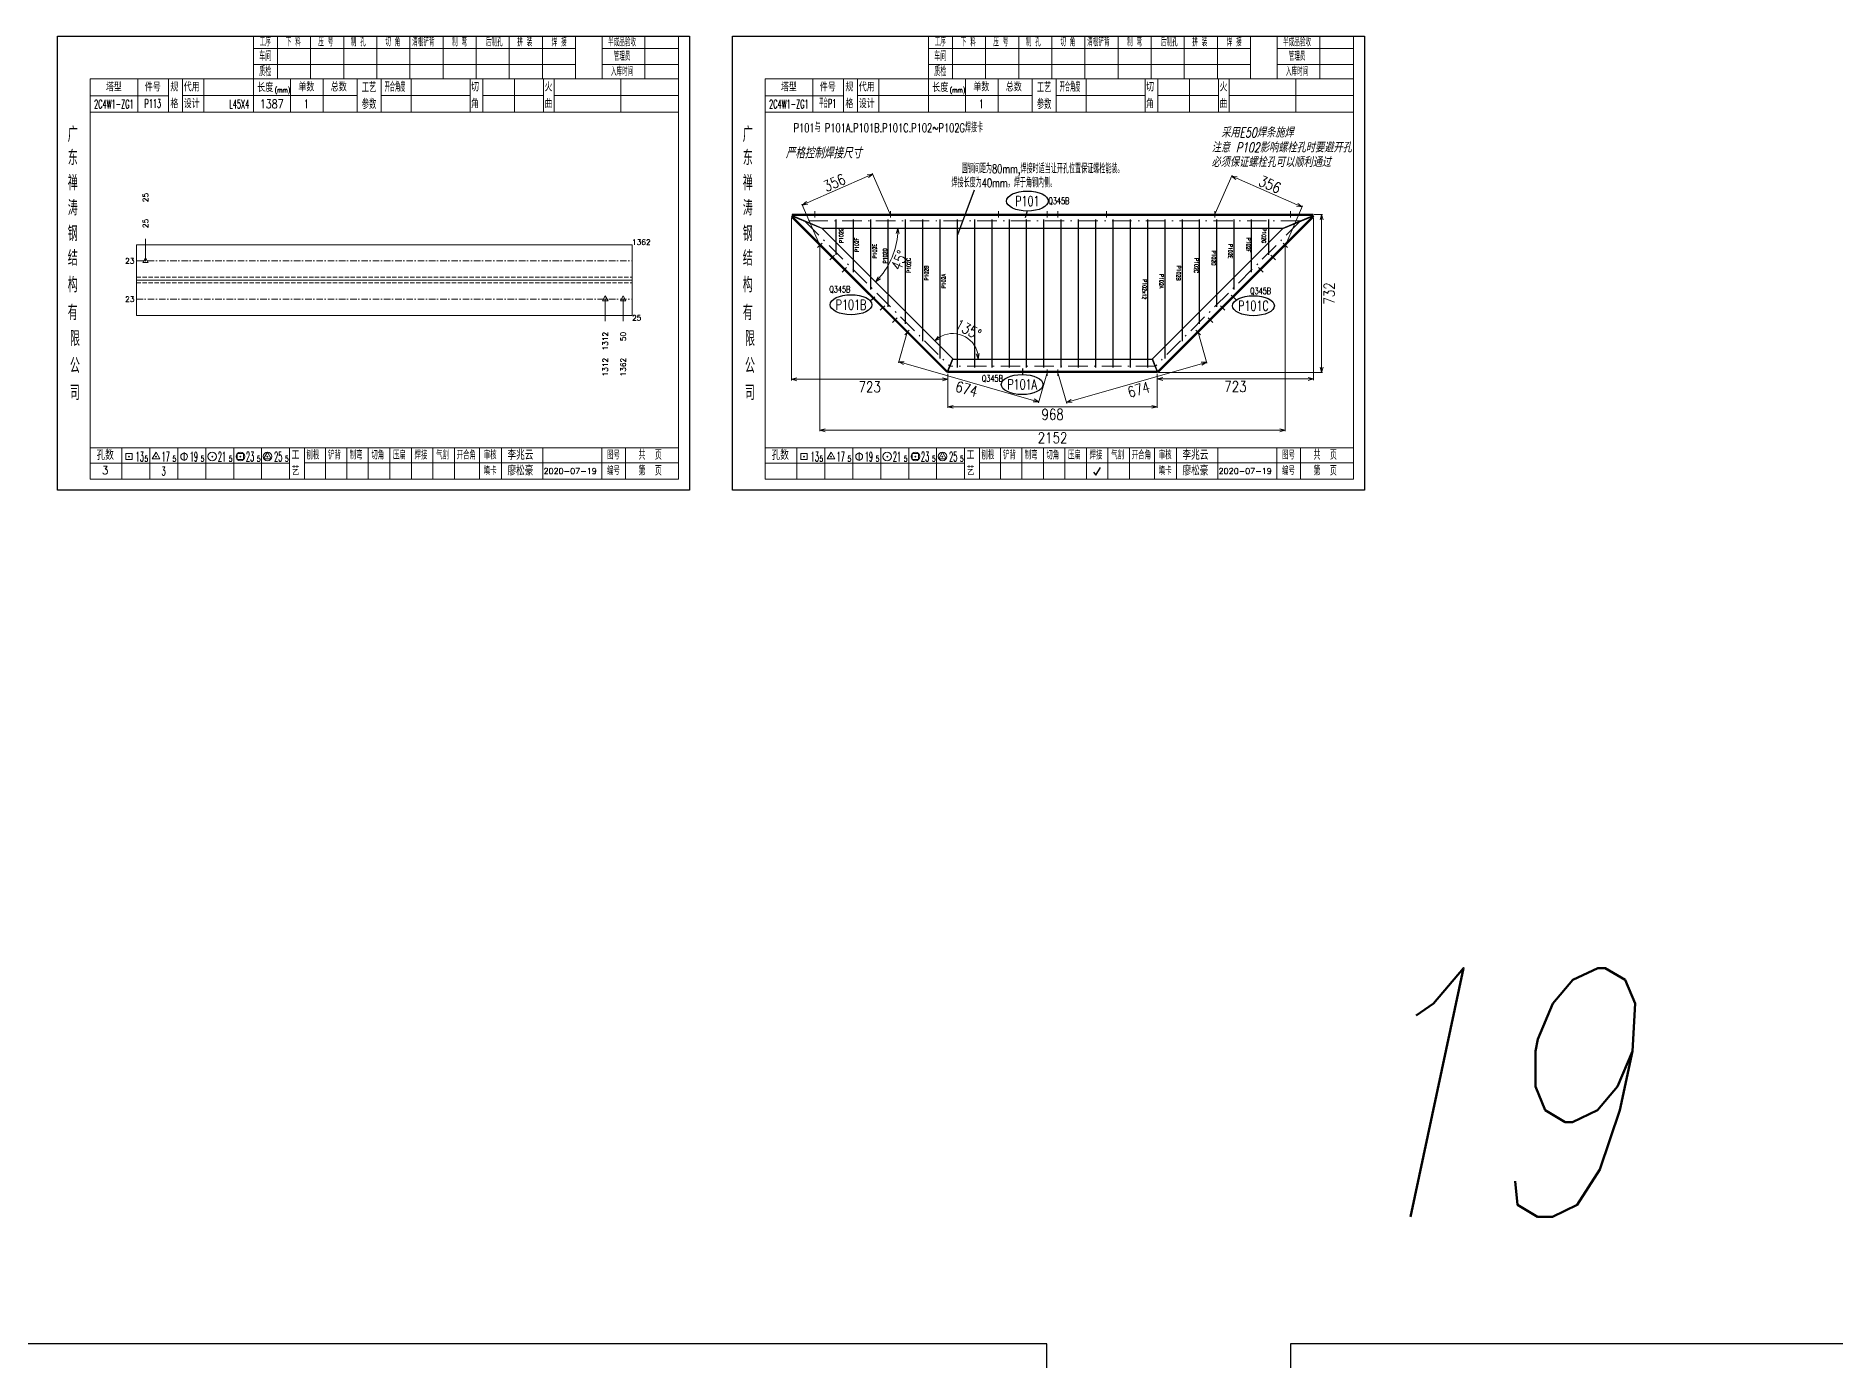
# Model space of a CAD drawing. Extents: x 154981 to 165753, y -86801 to -82885.
# Drawn here: x 159814 to 160646, y -85579 to -84967 of the extents above; entities that cross this region are included whole.
import ezdxf
from ezdxf.enums import TextEntityAlignment as Align

# ---------------------------------------------------------------- set-up
doc = ezdxf.new("R2010")
doc.units = 0
doc.header["$MEASUREMENT"] = 0
for name, pattern in [('DashDot', [15.6, 9, -3, 0.6, -3]), ('一点画线', [5.2, 3, -1, 0.2, -1]), ('虚线', [2.75, 2, -0.75])]:
    doc.linetypes.add(name, pattern=pattern)
doc.layers.get('0').update_dxf_attribs({"linetype": 'CONTINUOUS', "lineweight": 25})
for name, color, linetype, lineweight in [('1', 7, 'CONTINUOUS', 25), ('4', 7, 'CONTINUOUS', 25), ('5', 7, 'CONTINUOUS', 25)]:
    doc.layers.add(name, color=color, linetype=linetype, lineweight=lineweight)
doc.layers.add('12', color=7, linetype='CONTINUOUS')
doc.styles.add('DimFont', font='simplex.shx', dxfattribs={"width": 0.8, "bigfont": 'gbhzfs.shx'})
doc.styles.add('hz', font='txt.shx', dxfattribs={"width": 0.7, "oblique": 12, "bigfont": 'hztxt.shx'})
doc.styles.get("Standard").update_dxf_attribs({"font": 'simplex.shx', "width": 0.7, "height": 3, "bigfont": 'gbhzfs.shx'})

# ---------------------------------------------------------------- blocks, each defined once
blk = doc.blocks.new('孔17.5')
at = {"layer": '5', "color": 7, "linetype": 'Continuous', "lineweight": 13}
for p, q in [((0, 1), (-0.866, -0.5)), ((-0.1, -0.1), (0.1, 0.1)), ((0.1, -0.1), (-0.1, 0.1)), ((0.866, -0.5), (0, 1)), ((-0.866, -0.5), (0.866, -0.5))]:
    blk.add_line(p, q, dxfattribs=at)
blk = doc.blocks.new('_OPEN30')
at = {"color": 0, "linetype": 'ByBlock', "lineweight": -2}
for p, q in [((-1, 0.27), (0, 0)), ((0, 0), (-1, -0.27)), ((0, 0), (-1, 0))]:
    blk.add_line(p, q, dxfattribs=at)
blk = doc.blocks.new('CTJGK')
at = {"color": 6, "linetype": 'Continuous'}
for p, q in [((0, 209.97), (292.13, 209.97)), ((0, 0), (0, 209.97)), ((292.13, 209.97), (292.13, 0)), ((292.13, 0), (0, 0))]:
    blk.add_line(p, q, dxfattribs=at)

msp = doc.modelspace()

# ---------------------------------------------------------------- linework, layer by layer
at = {"color": 3, "linetype": 'Continuous'}
for p, q in [((160239.80134, -85058.50962), (160247.50247, -85037.84747)), ((160183.62006, -85067.82355), (160183.61988, -85051.44133)), ((160191.62016, -85075.82364), (160191.61988, -85051.44123)), ((160199.62025, -85083.82373), (160199.61988, -85051.44114)), ((160207.62034, -85091.82382), (160207.61988, -85051.44105)), ((160215.62043, -85099.82391), (160215.61988, -85051.44096)), ((160223.62052, -85107.82401), (160223.61988, -85051.44087)), ((160231.62062, -85115.8241), (160231.61988, -85051.44077)), ((160239.62066, -85120.01583), (160239.61988, -85051.44068)), ((160247.62066, -85120.01573), (160247.61988, -85051.44059)), ((160255.62066, -85120.01564), (160255.61988, -85051.4405)), ((160263.62066, -85120.01555), (160263.61988, -85051.44041)), ((160271.79449, -85047.56367), (160270.88977, -85050.67037)), ((160271.62066, -85120.01546), (160271.61988, -85051.44031)), ((160279.62066, -85120.01537), (160279.61988, -85051.44022)), ((160287.61909, -85120.01537), (160287.61988, -85051.44022)), ((160295.61909, -85120.01546), (160295.61988, -85051.44031)), ((160303.61909, -85120.01555), (160303.61988, -85051.44041)), ((160311.61909, -85120.01564), (160311.61988, -85051.4405)), ((160319.61909, -85120.01573), (160319.61988, -85051.44059)), ((160327.61909, -85120.01583), (160327.61988, -85051.44068)), ((160335.61914, -85115.8241), (160335.61988, -85051.44077)), ((160343.61923, -85107.82401), (160343.61988, -85051.44087)), ((160351.61932, -85099.82391), (160351.61988, -85051.44096)), ((160359.61941, -85091.82382), (160359.61988, -85051.44105)), ((160367.6195, -85083.82373), (160367.61988, -85051.44114)), ((160375.61959, -85075.82364), (160375.61988, -85051.44123)), ((160383.61969, -85067.82355), (160383.61988, -85051.44133)), ((160201.36227, -85087.3621), (160199.39134, -85089.09549)), ((160366.23855, -85086.52603), (160368.44158, -85088.72775)), ((160269.76851, -85120.35051), (160269.69554, -85123.15809)), ((160302.46332, -85168.4095), (160303.67547, -85169.72573)), ((160303.67547, -85169.72573), (160305.81683, -85166.2378))]:
    msp.add_line(p, q, dxfattribs=at)
at = {"color": 4, "linetype": 'Continuous', "lineweight": 30}
for p, q in [((160163.27081, -85050.01886), (160235.04215, -85121.79019)), ((160403.96996, -85050.01886), (160332.19862, -85121.79019)), ((160332.03796, -85121.81532), (160235.20023, -85121.81532))]:
    msp.add_line(p, q, dxfattribs=at)
at = {"color": 2, "linetype": 'DashDot', "lineweight": 15}
for p, q in [((160398.16483, -85052.14018), (160169.0749, -85052.14018)), ((160169.24464, -85052.45716), (160236.07843, -85119.29094)), ((160397.99613, -85052.45716), (160331.16234, -85119.29094)), ((160331.04658, -85119.31532), (160236.19161, -85119.31532))]:
    msp.add_line(p, q, dxfattribs=at)
at = {"color": 7, "linetype": 'Continuous', "lineweight": 18}
for p, q in [((159860.04666, -85063.1605), (159860.04666, -85095.82717)), ((159860.04666, -85063.1605), (160089.17666, -85063.1605)), ((160089.17666, -85063.1605), (160089.17666, -85095.82717)), ((159860.04666, -85079.49383), (160089.17666, -85079.49383))]:
    msp.add_line(p, q, dxfattribs=at)
at = {"color": 7, "linetype": 'Continuous', "lineweight": 13}
for p, q in [((159864.17662, -85070.6605), (159864.17662, -85060.49383)), ((160076.78679, -85088.32717), (160076.78679, -85098.49383)), ((160085.04671, -85088.32717), (160085.04671, -85098.49383))]:
    msp.add_line(p, q, dxfattribs=at)
at = {"color": 1, "linetype": '一点画线', "lineweight": 13}
for p, q in [((159860.04666, -85070.6605), (160089.17666, -85070.6605)), ((159860.04666, -85088.32717), (160089.17666, -85088.32717))]:
    msp.add_line(p, q, dxfattribs=at)
at = {"color": 6, "linetype": '虚线', "lineweight": 18}
for p, q in [((159860.04666, -85078.1605), (160089.17666, -85078.1605)), ((159860.04666, -85080.82717), (160089.17666, -85080.82717))]:
    msp.add_line(p, q, dxfattribs=at)
at = {"color": 7, "linetype": 'Continuous', "lineweight": 30}
for points in [[(160163.27081, -85050.01886), (160162.91726, -85050.37241)], [(160162.91726, -85050.37241), (160234.6886, -85122.14375)], [(160163.12663, -85049.14018), (160163.12663, -85049.64018)], [(160404.11311, -85049.14018), (160163.12663, -85049.14018)], [(160163.12663, -85049.64018), (160176.92663, -85055.44018)], [(160177.1301, -85055.67571), (160163.27081, -85050.01886)], [(160176.92663, -85055.44018), (160390.31311, -85055.44018)], [(160404.32351, -85050.37241), (160332.55217, -85122.14375)], [(160390.11067, -85055.67571), (160403.96996, -85050.01886)], [(160390.31311, -85055.44018), (160404.11311, -85049.64018)], [(160403.96996, -85050.01886), (160404.32351, -85050.37241)], [(160404.11311, -85049.64018), (160404.11311, -85049.14018)], [(160237.44631, -85115.99192), (160177.1301, -85055.67571)], [(160329.79446, -85115.99192), (160390.11067, -85055.67571)], [(160234.6886, -85122.14375), (160235.04215, -85121.79019)], [(160235.04215, -85121.79019), (160237.44631, -85115.99192)], [(160235.20023, -85121.81532), (160237.50023, -85116.01532)], [(160235.20023, -85122.31532), (160235.20023, -85121.81532)], [(160237.50023, -85116.01532), (160329.73796, -85116.01532)], [(160329.73796, -85116.01532), (160332.03796, -85121.81532)], [(160332.19862, -85121.79019), (160329.79446, -85115.99192)], [(160332.03796, -85121.81532), (160332.03796, -85122.31532)], [(160332.55217, -85122.14375), (160332.19862, -85121.79019)], [(160332.03796, -85122.31532), (160235.20023, -85122.31532)]]:
    msp.add_lwpolyline(points, dxfattribs=at)
at = {"color": 4, "linetype": 'Continuous', "lineweight": 30}
msp.add_lwpolyline([(160404.11311, -85049.64018), (160163.12663, -85049.64018)], dxfattribs=at)
at = {"color": 3, "linetype": 'Continuous', "lineweight": 20}
for points in [[(160173.60857, -85047.64018), (160173.60857, -85050.64018)], [(160208.61987, -85047.64018), (160208.61987, -85050.64018)], [(160258.61987, -85047.64018), (160258.61987, -85050.64018)], [(160281.11987, -85047.64018), (160281.11987, -85050.64018)], [(160286.11987, -85047.64018), (160286.11987, -85050.64018)], [(160308.61987, -85047.64018), (160308.61987, -85050.64018)], [(160358.61987, -85047.64018), (160358.61987, -85050.64018)], [(160393.63116, -85047.64018), (160393.63116, -85050.64018)], [(160174.93807, -85064.51455), (160177.05939, -85062.39323)], [(160392.3027, -85064.51455), (160390.18138, -85062.39323)], [(160180.59493, -85070.1714), (160182.71625, -85068.05008)], [(160386.64584, -85070.1714), (160384.52452, -85068.05008)], [(160186.25178, -85075.82825), (160188.3731, -85073.70693)], [(160380.98899, -85075.82825), (160378.86767, -85073.70693)], [(160203.92945, -85093.50592), (160206.05077, -85091.3846)], [(160209.58631, -85099.16278), (160211.70763, -85097.04146)], [(160357.65447, -85099.16278), (160355.53315, -85097.04146)], [(160363.31132, -85093.50592), (160361.19, -85091.3846)], [(160215.24316, -85104.81963), (160217.36448, -85102.69831)], [(160351.99761, -85104.81963), (160349.87629, -85102.69831)], [(160281.11987, -85123.81532), (160281.11987, -85120.81532)], [(160286.11987, -85123.81532), (160286.11987, -85120.81532)]]:
    msp.add_lwpolyline(points, dxfattribs=at)
at = {"color": 3, "linetype": 'Continuous'}
for points in [[(159219.58554, -85571.357), (159219.58554, -86801.357), (160281.0105, -86801.357), (160281.0105, -85571.357)], [(160393.57285, -85571.357), (160393.57285, -86801.357), (161555.71098, -86801.357), (161555.71098, -85571.357)]]:
    msp.add_lwpolyline(points, close=True, dxfattribs=at)
for centre in [(160271.96764, -85042.97742), (160190.42518, -85090.90922), (160376.50143, -85091.38078), (160269.56118, -85127.83047)]:
    msp.add_ellipse(centre, major_axis=(-9.66778, 0), ratio=0.479715753, dxfattribs=at)
at = {"layer": '1', "color": 7, "linetype": 'Continuous', "lineweight": 18}
msp.add_line((159860.04666, -85095.82717), (160089.17666, -85095.82717), dxfattribs=at)
at = {"layer": '4', "color": 1, "linetype": 'Continuous', "lineweight": 18}
for p, q in [((159823.54666, -84966.66733), (159823.54666, -85176.63733)), ((160115.67666, -84966.66733), (159823.54666, -84966.66733)), ((159914.17666, -84966.66733), (159914.17666, -84986.50733)), ((159925.20666, -84966.66733), (159925.20666, -84986.52733)), ((159940.51666, -84966.66733), (159940.51666, -84986.52733)), ((159955.83666, -84966.66733), (159955.83666, -84986.52733)), ((159971.14666, -84966.66733), (159971.14666, -84986.52733)), ((159986.45666, -84966.66733), (159986.45666, -84986.52733)), ((160001.76666, -84966.66733), (160001.76666, -84986.52733)), ((160017.08666, -84966.66733), (160017.08666, -84986.52733)), ((160032.39666, -84966.66733), (160032.39666, -84986.52733)), ((160047.70666, -84966.66733), (160047.70666, -84986.52733)), ((160063.01666, -84966.66733), (160063.01666, -84986.50733)), ((160063.01666, -84966.66733), (160063.01666, -84986.52733)), ((160075.29666, -84966.66733), (160075.29666, -84986.52733)), ((160095.04666, -84966.66733), (160095.04666, -84986.52733)), ((160110.62666, -84966.66733), (160110.62666, -84986.52733)), ((160115.67666, -84996.46733), (160115.67666, -84966.66733)), ((160427.80665, -84966.66732), (160135.67665, -84966.66732)), ((160135.67665, -84966.66732), (160135.67665, -85176.63732)), ((160226.30665, -84966.66732), (160226.30665, -84986.50732)), ((160237.33665, -84966.66732), (160237.33665, -84986.52732)), ((160252.64665, -84966.66732), (160252.64665, -84986.52732)), ((160267.96665, -84966.66732), (160267.96665, -84986.52732)), ((160283.27665, -84966.66732), (160283.27665, -84986.52732)), ((160298.58665, -84966.66732), (160298.58665, -84986.52732)), ((160313.89665, -84966.66732), (160313.89665, -84986.52732)), ((160329.21665, -84966.66732), (160329.21665, -84986.52732)), ((160344.52665, -84966.66732), (160344.52665, -84986.52732)), ((160359.83665, -84966.66732), (160359.83665, -84986.52732)), ((160375.14665, -84966.66732), (160375.14665, -84986.52732)), ((160375.14665, -84966.66732), (160375.14665, -84986.50732)), ((160387.42665, -84966.66732), (160387.42665, -84986.52732)), ((160407.17665, -84966.66732), (160407.17665, -84986.52732)), ((160422.75665, -84966.66732), (160422.75665, -84986.52732)), ((160427.80665, -84996.46732), (160427.80665, -84966.66732)), ((160063.01666, -84972.39733), (159914.17666, -84972.39733)), ((160063.01666, -84979.87733), (159914.17666, -84979.87733)), ((160110.62666, -84972.39733), (160075.29666, -84972.39733)), ((160110.62666, -84979.87733), (160075.29666, -84979.87733)), ((160375.14665, -84972.39732), (160226.30665, -84972.39732)), ((160375.14665, -84979.87732), (160226.30665, -84979.87732)), ((160422.75665, -84972.39732), (160387.42665, -84972.39732)), ((160422.75665, -84979.87732), (160387.42665, -84979.87732)), ((159838.55666, -84986.52733), (159838.55666, -85171.58733)), ((160110.62666, -84986.52733), (159838.55666, -84986.52733)), ((159860.67666, -84986.51733), (159860.67666, -85001.93733)), ((159874.82666, -85001.93733), (159874.82666, -84986.52733)), ((159881.32666, -85001.93733), (159881.32666, -84986.52733)), ((159891.19666, -84986.52733), (159891.19666, -85001.93733)), ((159914.17666, -84986.50733), (159914.17666, -85001.93733)), ((159931.29666, -84986.52733), (159931.29666, -85001.93733)), ((159946.34666, -84986.52733), (159946.34666, -85001.93733)), ((159962.04666, -84986.52733), (159962.04666, -85001.93733)), ((159973.10666, -84986.52733), (159973.10666, -85001.93733)), ((159987.05666, -84986.52733), (159987.05666, -85001.93733)), ((160014.35666, -84986.52733), (160014.35666, -85001.93733)), ((160020.11666, -84986.52733), (160020.11666, -85001.93733)), ((160034.73666, -84986.52733), (160034.73666, -85001.93733)), ((160048.19666, -84986.52733), (160048.19666, -85001.93733)), ((160053.18666, -84986.52733), (160053.18666, -85001.93733)), ((160083.92666, -84986.52733), (160083.92666, -85001.93733)), ((160110.62666, -85171.58733), (160110.62666, -84986.52733)), ((160422.75665, -84986.52732), (160150.68665, -84986.52732)), ((160150.68665, -84986.52732), (160150.68665, -85171.58732)), ((160172.80665, -84986.51732), (160172.80665, -85001.93732)), ((160186.95665, -85001.93732), (160186.95665, -84986.52732)), ((160193.45665, -85001.93732), (160193.45665, -84986.52732)), ((160203.32665, -84986.52732), (160203.32665, -85001.93732)), ((160226.30665, -84986.50732), (160226.30665, -85001.93732)), ((160243.42665, -84986.52732), (160243.42665, -85001.93732)), ((160258.47665, -84986.52732), (160258.47665, -85001.93732)), ((160274.17665, -84986.52732), (160274.17665, -85001.93732)), ((160285.23665, -84986.52732), (160285.23665, -85001.93732)), ((160299.18665, -84986.52732), (160299.18665, -85001.93732)), ((160326.48665, -84986.52732), (160326.48665, -85001.93732)), ((160332.24665, -84986.52732), (160332.24665, -85001.93732)), ((160346.86665, -84986.52732), (160346.86665, -85001.93732)), ((160360.32665, -84986.52732), (160360.32665, -85001.93732)), ((160365.31665, -84986.52732), (160365.31665, -85001.93732)), ((160396.05665, -84986.52732), (160396.05665, -85001.93732)), ((160422.75665, -85171.58732), (160422.75665, -84986.52732)), ((159874.82666, -84994.28733), (159838.55666, -84994.28733)), ((159962.04666, -84994.23733), (159881.32666, -84994.23733)), ((159973.10666, -84994.23733), (160014.35666, -84994.23733)), ((160020.11666, -84994.23733), (160048.19666, -84994.23733)), ((160053.18666, -84994.23733), (160110.80666, -84994.23733)), ((160115.67666, -85176.63733), (160115.67666, -84996.46733)), ((160186.95665, -84994.28732), (160150.68665, -84994.28732)), ((160274.17665, -84994.23732), (160193.45665, -84994.23732)), ((160285.23665, -84994.23732), (160326.48665, -84994.23732)), ((160332.24665, -84994.23732), (160360.32665, -84994.23732)), ((160365.31665, -84994.23732), (160422.93665, -84994.23732)), ((160427.80665, -85176.63732), (160427.80665, -84996.46732)), ((160110.80666, -85001.93733), (159838.55666, -85001.93733)), ((160422.93665, -85001.93732), (160150.68665, -85001.93732)), ((159838.55666, -85157.05733), (160110.62666, -85157.05733)), ((159853.24666, -85157.05733), (159853.24666, -85171.58733)), ((159866.17666, -85171.58733), (159866.17666, -85157.05733)), ((159879.10666, -85157.05733), (159879.10666, -85171.58733)), ((159892.02666, -85171.58733), (159892.02666, -85157.05733)), ((159904.95666, -85157.05733), (159904.95666, -85171.58733)), ((159917.88666, -85171.58733), (159917.88666, -85157.05733)), ((159930.80666, -85171.58733), (159930.80666, -85157.05733)), ((159937.67666, -85171.58733), (159937.67666, -85157.05733)), ((159947.33666, -85171.58733), (159947.33666, -85157.05733)), ((159957.27666, -85171.58733), (159957.27666, -85157.05733)), ((159967.21666, -85171.58733), (159967.21666, -85157.05733)), ((159977.16666, -85171.58733), (159977.16666, -85157.05733)), ((159987.10666, -85171.58733), (159987.10666, -85157.05733)), ((159997.04666, -85171.58733), (159997.04666, -85157.05733)), ((160006.99666, -85171.58733), (160006.99666, -85157.05733)), ((160018.63666, -85171.58733), (160018.63666, -85157.05733)), ((160028.78666, -85171.58733), (160028.78666, -85157.05733)), ((160047.84666, -85171.58733), (160047.84666, -85157.05733)), ((160075.22666, -85171.58733), (160075.22666, -85157.05733)), ((160086.18666, -85171.58733), (160086.18666, -85157.05733)), ((160150.68665, -85157.05732), (160422.75665, -85157.05732)), ((160165.37665, -85157.05732), (160165.37665, -85171.58732)), ((160178.30665, -85171.58732), (160178.30665, -85157.05732)), ((160191.23665, -85157.05732), (160191.23665, -85171.58732)), ((160204.15665, -85171.58732), (160204.15665, -85157.05732)), ((160217.08665, -85157.05732), (160217.08665, -85171.58732)), ((160230.01665, -85171.58732), (160230.01665, -85157.05732)), ((160242.93665, -85171.58732), (160242.93665, -85157.05732)), ((160249.80665, -85171.58732), (160249.80665, -85157.05732)), ((160259.46665, -85171.58732), (160259.46665, -85157.05732)), ((160269.40665, -85171.58732), (160269.40665, -85157.05732)), ((160279.34665, -85171.58732), (160279.34665, -85157.05732)), ((160289.29665, -85171.58732), (160289.29665, -85157.05732)), ((160299.23665, -85171.58732), (160299.23665, -85157.05732)), ((160309.17665, -85171.58732), (160309.17665, -85157.05732)), ((160319.12665, -85171.58732), (160319.12665, -85157.05732)), ((160330.76665, -85171.58732), (160330.76665, -85157.05732)), ((160340.91665, -85171.58732), (160340.91665, -85157.05732)), ((160359.97665, -85171.58732), (160359.97665, -85157.05732)), ((160387.35665, -85171.58732), (160387.35665, -85157.05732)), ((160398.31665, -85171.58732), (160398.31665, -85157.05732)), ((159930.80666, -85164.18733), (159838.55666, -85164.18733)), ((159838.55666, -85171.58733), (160110.62666, -85171.58733)), ((159937.63666, -85164.02733), (160110.62666, -85164.02733)), ((160242.93665, -85164.18732), (160150.68665, -85164.18732)), ((160150.68665, -85171.58732), (160422.75665, -85171.58732)), ((160249.76665, -85164.02732), (160422.75665, -85164.02732)), ((159823.54666, -85176.63733), (160115.67666, -85176.63733)), ((160135.67665, -85176.63732), (160427.80665, -85176.63732))]:
    msp.add_line(p, q, dxfattribs=at)
at = {"layer": '4', "color": 7, "linetype": 'Continuous', "lineweight": 13}
for p, q in [((159855.13266, -85162.55133), (159855.13266, -85159.72333)), ((159855.13266, -85159.72333), (159857.96066, -85159.72333)), ((159857.96066, -85162.55133), (159855.13266, -85162.55133)), ((159856.34666, -85161.33733), (159856.74666, -85160.93733)), ((159856.74666, -85161.33733), (159856.34666, -85160.93733)), ((159857.96066, -85159.72333), (159857.96066, -85162.55133)), ((159869.04666, -85159.13733), (159867.31466, -85162.13733)), ((159867.31466, -85162.13733), (159870.77866, -85162.13733)), ((159868.84666, -85161.33733), (159869.24666, -85160.93733)), ((159869.24666, -85161.33733), (159868.84666, -85160.93733)), ((159870.77866, -85162.13733), (159869.04666, -85159.13733)), ((159882.04666, -85159.13733), (159882.04666, -85163.13733)), ((159894.84666, -85161.33733), (159895.24666, -85160.93733)), ((159895.24666, -85161.33733), (159894.84666, -85160.93733)), ((159906.63266, -85162.55133), (159906.63266, -85159.72333)), ((159906.63266, -85159.72333), (159909.46066, -85159.72333)), ((159909.46066, -85162.55133), (159906.63266, -85162.55133)), ((159907.84666, -85161.33733), (159908.24666, -85160.93733)), ((159908.24666, -85161.33733), (159907.84666, -85160.93733)), ((159909.46066, -85159.72333), (159909.46066, -85162.55133)), ((159920.54666, -85159.13733), (159918.81466, -85162.13733)), ((159918.81466, -85162.13733), (159922.27866, -85162.13733)), ((159920.34666, -85161.33733), (159920.74666, -85160.93733)), ((159920.74666, -85161.33733), (159920.34666, -85160.93733)), ((159922.27866, -85162.13733), (159920.54666, -85159.13733)), ((160167.26265, -85159.72332), (160170.09065, -85159.72332)), ((160167.26265, -85162.55132), (160167.26265, -85159.72332)), ((160170.09065, -85162.55132), (160167.26265, -85162.55132)), ((160168.87665, -85161.33732), (160168.47665, -85160.93732)), ((160168.47665, -85161.33732), (160168.87665, -85160.93732)), ((160170.09065, -85159.72332), (160170.09065, -85162.55132)), ((160181.17665, -85159.13732), (160179.44465, -85162.13732)), ((160179.44465, -85162.13732), (160182.90865, -85162.13732)), ((160181.37665, -85161.33732), (160180.97665, -85160.93732)), ((160180.97665, -85161.33732), (160181.37665, -85160.93732)), ((160182.90865, -85162.13732), (160181.17665, -85159.13732)), ((160194.17665, -85159.13732), (160194.17665, -85163.13732)), ((160207.37665, -85161.33732), (160206.97665, -85160.93732)), ((160206.97665, -85161.33732), (160207.37665, -85160.93732)), ((160218.76265, -85159.72332), (160221.59065, -85159.72332)), ((160218.76265, -85162.55132), (160218.76265, -85159.72332)), ((160221.59065, -85162.55132), (160218.76265, -85162.55132)), ((160220.37665, -85161.33732), (160219.97665, -85160.93732)), ((160219.97665, -85161.33732), (160220.37665, -85160.93732)), ((160221.59065, -85159.72332), (160221.59065, -85162.55132)), ((160232.67665, -85159.13732), (160230.94465, -85162.13732)), ((160230.94465, -85162.13732), (160234.40865, -85162.13732)), ((160232.87665, -85161.33732), (160232.47665, -85160.93732)), ((160232.47665, -85161.33732), (160232.87665, -85160.93732)), ((160234.40865, -85162.13732), (160232.67665, -85159.13732))]:
    msp.add_line(p, q, dxfattribs=at)
for centre, radius in [((159882.04666, -85161.13733), 1.6), ((159895.04666, -85161.13733), 2), ((159908.04666, -85161.13733), 2), ((159920.54666, -85161.13733), 2), ((160194.17665, -85161.13732), 1.6), ((160207.17665, -85161.13732), 2), ((160220.17665, -85161.13732), 2), ((160232.67665, -85161.13732), 2)]:
    msp.add_circle(centre, radius, dxfattribs=at)
at = {"layer": '5', "color": 3, "linetype": 'Continuous', "lineweight": 13}
for p, q in [((160208.41889, -85048.68235), (160200.25546, -85030.08589)), ((160170.12445, -85043.85879), (160198.16728, -85031.54861)), ((160358.82077, -85048.68231), (160366.60434, -85030.94287)), ((160368.69277, -85032.40523), (160396.73629, -85044.70995)), ((160175.79776, -85063.00231), (160167.63432, -85044.40585)), ((160391.44294, -85062.99602), (160399.22651, -85045.25658)), ((160162.91726, -85050.87241), (160162.91726, -85125.91027)), ((160404.32351, -85050.87241), (160404.32351, -85125.7542)), ((160404.61311, -85049.14018), (160408.50147, -85049.14018)), ((160408.00147, -85119.81532), (160408.00147, -85051.64018)), ((160175.99873, -85063.95389), (160175.99873, -85149.43489)), ((160391.24204, -85063.95389), (160391.24204, -85149.43489)), ((160216.1662, -85104.23966), (160212.29931, -85117.74645)), ((160351.07457, -85104.23966), (160355.00724, -85117.97643)), ((160214.84037, -85117.95385), (160274.84953, -85135.13402)), ((160352.46618, -85118.18382), (160292.45598, -85135.36401)), ((160165.41726, -85125.41027), (160232.70023, -85125.41027)), ((160235.20023, -85122.81532), (160235.20023, -85138.62279)), ((160235.20023, -85122.81532), (160235.20023, -85125.91027)), ((160280.98225, -85122.79601), (160277.11536, -85136.3028)), ((160286.25748, -85122.79601), (160290.19015, -85136.53278)), ((160332.03796, -85122.81532), (160332.03796, -85125.7542)), ((160332.03796, -85122.81532), (160332.03796, -85138.62279)), ((160332.53796, -85122.31532), (160408.50147, -85122.31532)), ((160334.53796, -85125.2542), (160401.82351, -85125.2542)), ((160329.53796, -85138.12279), (160237.70023, -85138.12279)), ((160178.49873, -85148.93489), (160388.74204, -85148.93489))]:
    msp.add_line(p, q, dxfattribs=at)
for centre, radius, start, end in [((160176.89457, -85055.44018), 35.2146, 319.06846976, 355.93153024), ((160237.46971, -85116.01532), 11.80137, 12.16033628, 122.83966372)]:
    msp.add_arc(centre, radius, start, end, dxfattribs=at)

# ---------------------------------------------------------------- block references
at = {"color": 0, "linetype": 'Continuous'}
for p in [(159823.54666, -85176.63733), (160135.67666, -85176.63733)]:
    msp.add_blockref('CTJGK', p, dxfattribs=at)
at = {"color": 4, "linetype": 'Continuous', "lineweight": 9, "xscale": 1.5, "yscale": 1.5, "zscale": 1.5}
msp.add_blockref('孔17.5', (159864.17662, -85070.6605), dxfattribs=at)
at = {"layer": '1', "color": 4, "linetype": 'Continuous', "lineweight": 9, "xscale": 1.5, "yscale": 1.5, "zscale": 1.5}
for p in [(160076.78679, -85088.32717), (160085.04671, -85088.32717)]:
    msp.add_blockref('孔17.5', p, dxfattribs=at)
at = {"layer": '5', "color": 3, "linetype": 'Continuous', "lineweight": 13, "xscale": 2.5, "yscale": 2.5, "zscale": 2.5}
for p, rotation in [((160200.45643, -85030.54372), 23.70041540832444), ((160366.40345, -85031.40073), 156.3094595520166), ((160167.8353, -85044.86368), 203.7004154083245), ((160399.02562, -85045.71444), 336.3094595520166), ((160212.10917, -85055.44018), 87.9657651188515), ((160408.00147, -85049.14018), 90), ((160201.79505, -85080.34066), 227.0342348811482), ((160229.12489, -85107.67049), 218.9198318614306), ((160249.27109, -85116.01532), 276.0801681385688), ((160212.43693, -85117.26576), 164.0239789716838), ((160354.86962, -85117.49574), 15.97577837884252), ((160408.00147, -85122.31532), 270), ((160162.91726, -85125.41027), 180), ((160332.03796, -85125.2542), 180), ((160235.20023, -85138.12279), 180), ((160277.25297, -85135.82211), 344.0239789716838), ((160290.05254, -85136.05209), 195.9757783788425), ((160175.99873, -85148.93489), 180)]:
    msp.add_blockref('_OPEN30', p, dxfattribs=dict(at, rotation=rotation))
for p in [(160235.20023, -85125.41027), (160404.32351, -85125.2542), (160332.03796, -85138.12279), (160391.24204, -85148.93489)]:
    msp.add_blockref('_OPEN30', p, dxfattribs=at)

# ---------------------------------------------------------------- texts
at = {"color": 2, "linetype": 'Continuous', "lineweight": 13, "width": 0.7}
for s, p in [('P101与 P101A.P101B.P101C.P102~P102G焊接卡', (160207.68336, -85009.1112)), ('圆钢间距为80mm,焊接时适当让开孔位置保证螺栓能装。', (160278.99725, -85028.10287)), ('焊接长度为40mm，焊于角钢内侧。', (160261.0668, -85034.59866))]:
    msp.add_text(s, height=4, dxfattribs=at).set_placement(p, align=Align.MIDDLE_CENTER)
at = {"color": 7, "linetype": 'Continuous', "lineweight": 13}
msp.add_text('25', height=2.5, rotation=90, dxfattribs=at).set_placement((159864.17662, -85043.49383), align=Align.MIDDLE_LEFT)
at = {"color": 6, "linetype": 'Continuous', "lineweight": 13, "width": 0.7}
for s, p in [('P101', (160271.96764, -85042.97742)), ('P101B', (160190.42518, -85090.90922)), ('P101C', (160376.50143, -85091.38078)), ('P101A', (160269.54174, -85127.73975))]:
    msp.add_text(s, height=4.62, dxfattribs=at).set_placement(p, align=Align.MIDDLE_CENTER)
at = {"color": 4, "linetype": 'Continuous', "lineweight": 9}
msp.add_text('25', height=2.5, rotation=90, dxfattribs=at).set_placement((159864.17662, -85055.49383), align=Align.MIDDLE_LEFT)
at = {"color": 7, "linetype": 'Continuous', "lineweight": 13}
msp.add_text('1362', height=2.5, dxfattribs=at).set_placement((160089.17666, -85061.99383), align=Align.MIDDLE_LEFT)
at = {"color": 6, "linetype": 'Continuous', "lineweight": 13, "width": 0.7}
for s, rotation, p in [('P102G', 91.24450528, (160185.88208, -85058.9768)), ('P102F', 91.24450528, (160193.03019, -85063.25039)), ('P102E', 91.24450528, (160201.37427, -85066.14164)), ('P102E', 268.75549472, (160365.86546, -85066.14164)), ('P102F', 268.75549472, (160374.20954, -85063.25039)), ('P102G', 268.75549472, (160381.35765, -85058.9768)), ('P102D', 91.24450528, (160206.21086, -85068.31002)), ('P102C', 91.24450528, (160217.11562, -85072.76788)), ('P102C', 268.75549472, (160350.12411, -85072.76788)), ('P102D', 268.75549472, (160358.16962, -85069.29384)), ('P102B', 91.24450528, (160225.31848, -85076.27463)), ('P102A', 91.24450528, (160233.25587, -85080.03675)), ('P102x12', 268.75549472, (160326.13426, -85083.75395)), ('P102A', 268.75549472, (160333.98387, -85080.03675)), ('P102B', 268.75549472, (160341.92125, -85076.27463))]:
    msp.add_text(s, height=1.848, rotation=rotation, dxfattribs=at).set_placement(p, align=Align.MIDDLE_CENTER)
at = {"color": 7, "linetype": 'Continuous', "lineweight": 13}
for p in [(159859.04666, -85070.6605), (159859.04666, -85088.32717)]:
    msp.add_text('23', height=2.5, dxfattribs=at).set_placement(p, align=Align.MIDDLE_RIGHT)
at = {"layer": '1', "color": 7, "linetype": 'Continuous', "lineweight": 13}
msp.add_text('25', height=2.5, dxfattribs=at).set_placement((160089.17666, -85096.99383), align=Align.MIDDLE_LEFT)
at = {"layer": '1', "color": 4, "linetype": 'Continuous', "lineweight": 9}
for s, p in [('1312', (160076.78679, -85103.49383)), ('50', (160085.04671, -85103.49383))]:
    msp.add_text(s, height=2.5, rotation=90, dxfattribs=at).set_placement(p, align=Align.MIDDLE_RIGHT)
at = {"layer": '1', "color": 7, "linetype": 'Continuous', "lineweight": 13}
for s, p in [('1312', (160076.78679, -85115.49383)), ('1362', (160085.04671, -85115.49383))]:
    msp.add_text(s, height=2.5, rotation=90, dxfattribs=at).set_placement(p, align=Align.MIDDLE_RIGHT)
at = {"layer": '1', "color": 6, "linetype": 'ByBlock', "style": 'hz', "oblique": 12, "width": 0.7}
msp.add_text('19', height=115, dxfattribs=at).set_placement((160411.24525, -85512.64004))
at = {"layer": '12', "color": 4, "style": 'hz', "oblique": 12, "width": 0.7}
for s, p in [('采用E50焊条施焊', (160378.33057, -85010.97207)), ('注意 P102影响螺栓孔时要避开孔', (160389.55033, -85017.86946)), ('必须保证螺栓孔可以顺利通过', (160384.72494, -85024.66998))]:
    msp.add_text(s, height=4.5, dxfattribs=at).set_placement(p, align=Align.MIDDLE)
at = {"layer": '12', "color": 4, "insert": (160177.93076, -85020.80024), "char_height": 4.5, "width": 54.6475698, "attachment_point": 5, "style": 'hz'}
msp.add_mtext('{\\fTxt|b0|i0|c134|p2;严格控制焊接尺寸}', dxfattribs=at)
at = {"layer": '4', "color": 1, "linetype": 'Continuous', "lineweight": 25}
for s, height, width, p in [('工序', 3.7, 0.7, (159919.54666, -84969.53733)), ('下 料', 3.7, 0.7, (159932.54666, -84969.53733)), ('压 号', 3.7, 0.7, (159947.54666, -84969.53733)), ('制 孔', 3.7, 0.7, (159962.54666, -84969.53733)), ('切 角', 3.7, 0.7, (159978.54666, -84969.53733)), ('清根铲背 ', 3.7, 0.7, (159993.54666, -84969.53733)), (' 制 弯', 3.7, 0.7, (160008.54666, -84969.53733)), (' 后制孔', 3.7, 0.7, (160024.54666, -84969.53733)), ('拼 装', 3.7, 0.7, (160039.54666, -84969.53733)), (' 焊 接', 3.7, 0.7, (160054.54666, -84969.53733)), ('半成品验收', 3.7, 0.7, (160084.54666, -84969.53733)), ('工序', 3.7, 0.7, (160231.67665, -84969.53732)), ('下 料', 3.7, 0.7, (160244.67665, -84969.53732)), ('压 号', 3.7, 0.7, (160259.67665, -84969.53732)), ('制 孔', 3.7, 0.7, (160274.67665, -84969.53732)), ('切 角', 3.7, 0.7, (160290.67665, -84969.53732)), ('清根铲背 ', 3.7, 0.7, (160305.67665, -84969.53732)), (' 制 弯', 3.7, 0.7, (160320.67665, -84969.53732)), (' 后制孔', 3.7, 0.7, (160336.67665, -84969.53732)), ('拼 装', 3.7, 0.7, (160351.67665, -84969.53732)), (' 焊 接', 3.7, 0.7, (160366.67665, -84969.53732)), ('半成品验收', 3.7, 0.7, (160396.67665, -84969.53732)), ('车间', 4, 0.7, (159919.54666, -84976.13733)), ('管理员', 3.7, 0.7, (160084.54666, -84976.13733)), ('车间', 4, 0.7, (160231.67665, -84976.13732)), ('管理员', 3.7, 0.7, (160396.67665, -84976.13732)), ('质检', 4, 0.7, (159919.54666, -84983.19733)), ('工艺', 4.8, 0.7, (159967.54666, -84990.37733)), ('开合角度', 4, 0.6, (159979.54666, -84990.37733)), ('入库时间', 3.7, 0.7, (160084.54666, -84983.19733)), ('质检', 4, 0.7, (160231.67665, -84983.19732)), ('工艺', 4.8, 0.7, (160279.67665, -84990.37732)), ('开合角度', 4, 0.6, (160291.67665, -84990.37732)), ('入库时间', 3.7, 0.7, (160396.67665, -84983.19732)), ('2C4W1-ZG1', 4, 0.5, (159849.54666, -84998.11733)), ('P113', 4, 0.5, (159867.54666, -84997.86733)), ('L45X4', 4, 0.5, (159907.54666, -84998.13733)), ('1387', 4, 0.8, (159922.54666, -84998.08733)), ('(mm)', 2.24, 0.7, (159927.54666, -84991.63733)), ('1', 4, 0.8, (159938.54666, -84998.08733)), ('参数', 4.8, 0.7, (159967.54666, -84998.08733)), ('2C4W1-ZG1', 4, 0.5, (160161.67665, -84998.11732)), ('(mm)', 2.24, 0.7, (160239.67665, -84991.63732)), ('1', 4, 0.8, (160250.67665, -84998.08732)), ('参数', 4.8, 0.7, (160279.67665, -84998.08732)), ('广', 6.96, 0.7, (159830.54666, -85012.16733)), ('广', 6.96, 0.7, (160142.67665, -85012.16732)), ('东', 6.96, 0.7, (159830.54666, -85022.95733)), ('东', 6.96, 0.7, (160142.67665, -85022.95732)), ('禅', 6.96, 0.7, (159830.54666, -85034.54733)), ('禅', 6.96, 0.7, (160142.67665, -85034.54732)), ('涛', 6.96, 0.7, (159830.54666, -85046.14733)), ('涛', 6.96, 0.7, (160142.67665, -85046.14732)), ('Q345B', 3, 0.6, (160286.55882, -85042.8874)), ('钢', 6.96, 0.7, (159830.54666, -85058.03733)), ('钢', 6.96, 0.7, (160142.67665, -85058.03732)), ('结', 6.96, 0.7, (159830.54666, -85069.34733)), ('结', 6.96, 0.7, (160142.67665, -85069.34732)), ('构', 6.96, 0.7, (159830.54666, -85081.72733)), ('构', 6.96, 0.7, (160142.67665, -85081.72732)), ('Q345B', 3, 0.6, (160185.25079, -85083.75766)), ('Q345B', 3, 0.6, (160379.81658, -85084.54313)), ('有', 6.96, 0.7, (159830.54666, -85094.53733)), ('有', 6.96, 0.7, (160142.67665, -85094.53732)), ('限', 6.96, 0.7, (159831.54666, -85106.53733)), ('限', 6.96, 0.7, (160143.67665, -85106.53732)), ('公', 6.96, 0.7, (159831.54666, -85119.07733)), ('公', 6.96, 0.7, (160143.67665, -85119.07732)), ('司', 6.96, 0.7, (159831.54666, -85131.55733)), ('司', 6.96, 0.7, (160143.67665, -85131.55732)), ('Q345B', 3, 0.6, (160255.76658, -85124.9887)), ('13', 4.47, 0.5, (159861.54666, -85161.13733)), ('5', 2.68, 0.6, (159864.54666, -85162.13733)), ('17', 4.47, 0.5, (159873.54666, -85161.13733)), ('5', 2.68, 0.6, (159877.54666, -85162.13733)), ('19', 4.47, 0.5, (159886.54666, -85161.13733)), ('5', 2.68, 0.6, (159890.54666, -85162.13733)), ('21', 4.47, 0.5, (159899.54666, -85161.13733)), ('5', 2.68, 0.6, (159903.54666, -85162.13733)), ('23', 4.47, 0.5, (159912.54666, -85161.13733)), ('5', 2.68, 0.6, (159916.54666, -85162.13733)), ('25', 4.47, 0.5, (159925.54666, -85161.13733)), ('5', 2.68, 0.6, (159929.54666, -85162.13733)), ('刨根', 3.7, 0.8, (159941.54666, -85160.53733)), ('铲背', 3.7, 0.8, (159951.54666, -85160.53733)), ('制弯', 3.7, 0.8, (159961.54666, -85160.53733)), ('切角', 3.7, 0.8, (159971.54666, -85160.53733)), ('压扁', 3.7, 0.8, (159981.54666, -85160.53733)), ('焊接', 3.7, 0.8, (159991.54666, -85160.53733)), ('气割', 3.7, 0.8, (160001.54666, -85160.53733)), ('开合角', 3.7, 0.8, (160012.54666, -85160.53733)), ('审核', 3.7, 0.8, (160023.54666, -85160.53733)), ('图号', 3.7, 0.8, (160080.54666, -85160.53733)), ('共  页', 4, 0.8, (160097.54666, -85160.53733)), ('13', 4.47, 0.5, (160173.67665, -85161.13732)), ('5', 2.68, 0.6, (160176.67665, -85162.13732)), ('17', 4.47, 0.5, (160185.67665, -85161.13732)), ('5', 2.68, 0.6, (160189.67665, -85162.13732)), ('19', 4.47, 0.5, (160198.67665, -85161.13732)), ('5', 2.68, 0.6, (160202.67665, -85162.13732)), ('21', 4.47, 0.5, (160211.67665, -85161.13732)), ('5', 2.68, 0.6, (160215.67665, -85162.13732)), ('23', 4.47, 0.5, (160224.67665, -85161.13732)), ('5', 2.68, 0.6, (160228.67665, -85162.13732)), ('25', 4.47, 0.5, (160237.67665, -85161.13732)), ('5', 2.68, 0.6, (160241.67665, -85162.13732)), ('刨根', 3.7, 0.8, (160253.67665, -85160.53732)), ('铲背', 3.7, 0.8, (160263.67665, -85160.53732)), ('制弯', 3.7, 0.8, (160273.67665, -85160.53732)), ('切角', 3.7, 0.8, (160283.67665, -85160.53732)), ('压扁', 3.7, 0.8, (160293.67665, -85160.53732)), ('焊接', 3.7, 0.8, (160303.67665, -85160.53732)), ('气割', 3.7, 0.8, (160313.67665, -85160.53732)), ('开合角', 3.7, 0.8, (160324.67665, -85160.53732)), ('审核', 3.7, 0.8, (160335.67665, -85160.53732)), ('图号', 3.7, 0.8, (160392.67665, -85160.53732)), ('共  页', 4, 0.8, (160409.67665, -85160.53732)), ('3', 4, 0.5, (159872.54666, -85167.88733)), ('填卡', 3.7, 0.8, (160023.54666, -85167.80733)), ('编号', 3.7, 0.8, (160080.54666, -85167.80733)), ('第  页', 4, 0.8, (160097.54666, -85167.80733)), ('填卡', 3.7, 0.8, (160335.67665, -85167.80732)), ('编号', 3.7, 0.8, (160392.67665, -85167.80732)), ('第  页', 4, 0.8, (160409.67665, -85167.80732))]:
    msp.add_text(s, height=height, dxfattribs=dict(at, width=width)).set_placement(p, align=Align.MIDDLE_CENTER)
for s, height, p in [('塔型', 3.7, (159849.54666, -84990.40733)), ('件号', 3.7, (159867.54666, -84990.40733)), ('规', 3.7, (159877.54666, -84990.37733)), ('代用', 3.7, (159885.54666, -84990.37733)), ('长度', 3.7, (159919.54666, -84990.63733)), ('单数', 3.7, (159938.54666, -84990.37733)), ('总数', 3.7, (159953.54666, -84990.37733)), ('切', 3.7, (160016.54666, -84990.37733)), ('火', 3.7, (160050.54666, -84990.37733)), ('塔型', 3.7, (160161.67665, -84990.40732)), ('件号', 3.7, (160179.67665, -84990.40732)), ('规', 3.7, (160189.67665, -84990.37732)), ('代用', 3.7, (160197.67665, -84990.37732)), ('长度', 3.7, (160231.67665, -84990.63732)), ('单数', 3.7, (160250.67665, -84990.37732)), ('总数', 3.7, (160265.67665, -84990.37732)), ('切', 3.7, (160328.67665, -84990.37732)), ('火', 3.7, (160362.67665, -84990.37732)), ('格', 3.7, (159877.54666, -84998.08733)), ('设计', 3.7, (159885.54666, -84998.08733)), ('角', 3.7, (160016.54666, -84998.08733)), ('曲', 3.7, (160050.54666, -84998.08733)), ('格', 3.7, (160189.67665, -84998.08732)), ('设计', 3.7, (160197.67665, -84998.08732)), ('角', 3.7, (160328.67665, -84998.08732)), ('曲', 3.7, (160362.67665, -84998.08732)), ('孔数', 4, (159845.54666, -85160.61733)), ('工', 3.7, (159933.54666, -85160.53733)), ('李兆云', 4, (160037.54666, -85160.53733)), ('孔数', 4, (160157.67665, -85160.61732)), ('工', 3.7, (160245.67665, -85160.53732)), ('李兆云', 4, (160349.67665, -85160.53732)), ('3', 3.7, (159845.54666, -85167.44733)), ('艺', 3.7, (159933.54666, -85167.88733)), ('廖松豪', 4, (160037.54666, -85167.80733)), ('2020-07-19', 2.7, (160060.54666, -85167.80733)), ('艺', 3.7, (160245.67665, -85167.88732)), ('廖松豪', 4, (160349.67665, -85167.80732)), ('2020-07-19', 2.7, (160372.67665, -85167.80732))]:
    msp.add_text(s, height=height, dxfattribs=at).set_placement(p, align=Align.MIDDLE_CENTER)
at = {"layer": '4', "color": 3, "linetype": 'Continuous', "lineweight": 25, "width": 0.5}
msp.add_text('平台P1', height=4, dxfattribs=at).set_placement((160179.67665, -84997.86732), align=Align.MIDDLE_CENTER)
at = {"layer": '5', "color": 6, "linetype": 'Continuous', "lineweight": 13, "char_height": 5, "attachment_point": 5, "style": 'DimFont'}
for s, insert, rotation in [('356', (160182.73903, -85034.49889), 23.70041541), ('356', (160384.12082, -85035.35254), 336.30945955), ('45°', (160212.78376, -85070.30597), 67.5), ('732', (160411.50147, -85085.72775), 90), ('135°', (160244.64444, -85102.35152), 332.29649122), ('674', (160243.88163, -85129.90876), 344.02397897), ('674', (160323.42439, -85130.13874), 15.97577838)]:
    msp.add_mtext(s, dxfattribs=dict(at, insert=insert, rotation=rotation))
for s, insert in [('723', (160199.05874, -85128.91027)), ('723', (160368.18074, -85128.7542)), ('968', (160283.61909, -85141.62279)), ('2152', (160283.62039, -85152.43489))]:
    msp.add_mtext(s, dxfattribs=dict(at, insert=insert))

doc.saveas('drawing.dxf')
